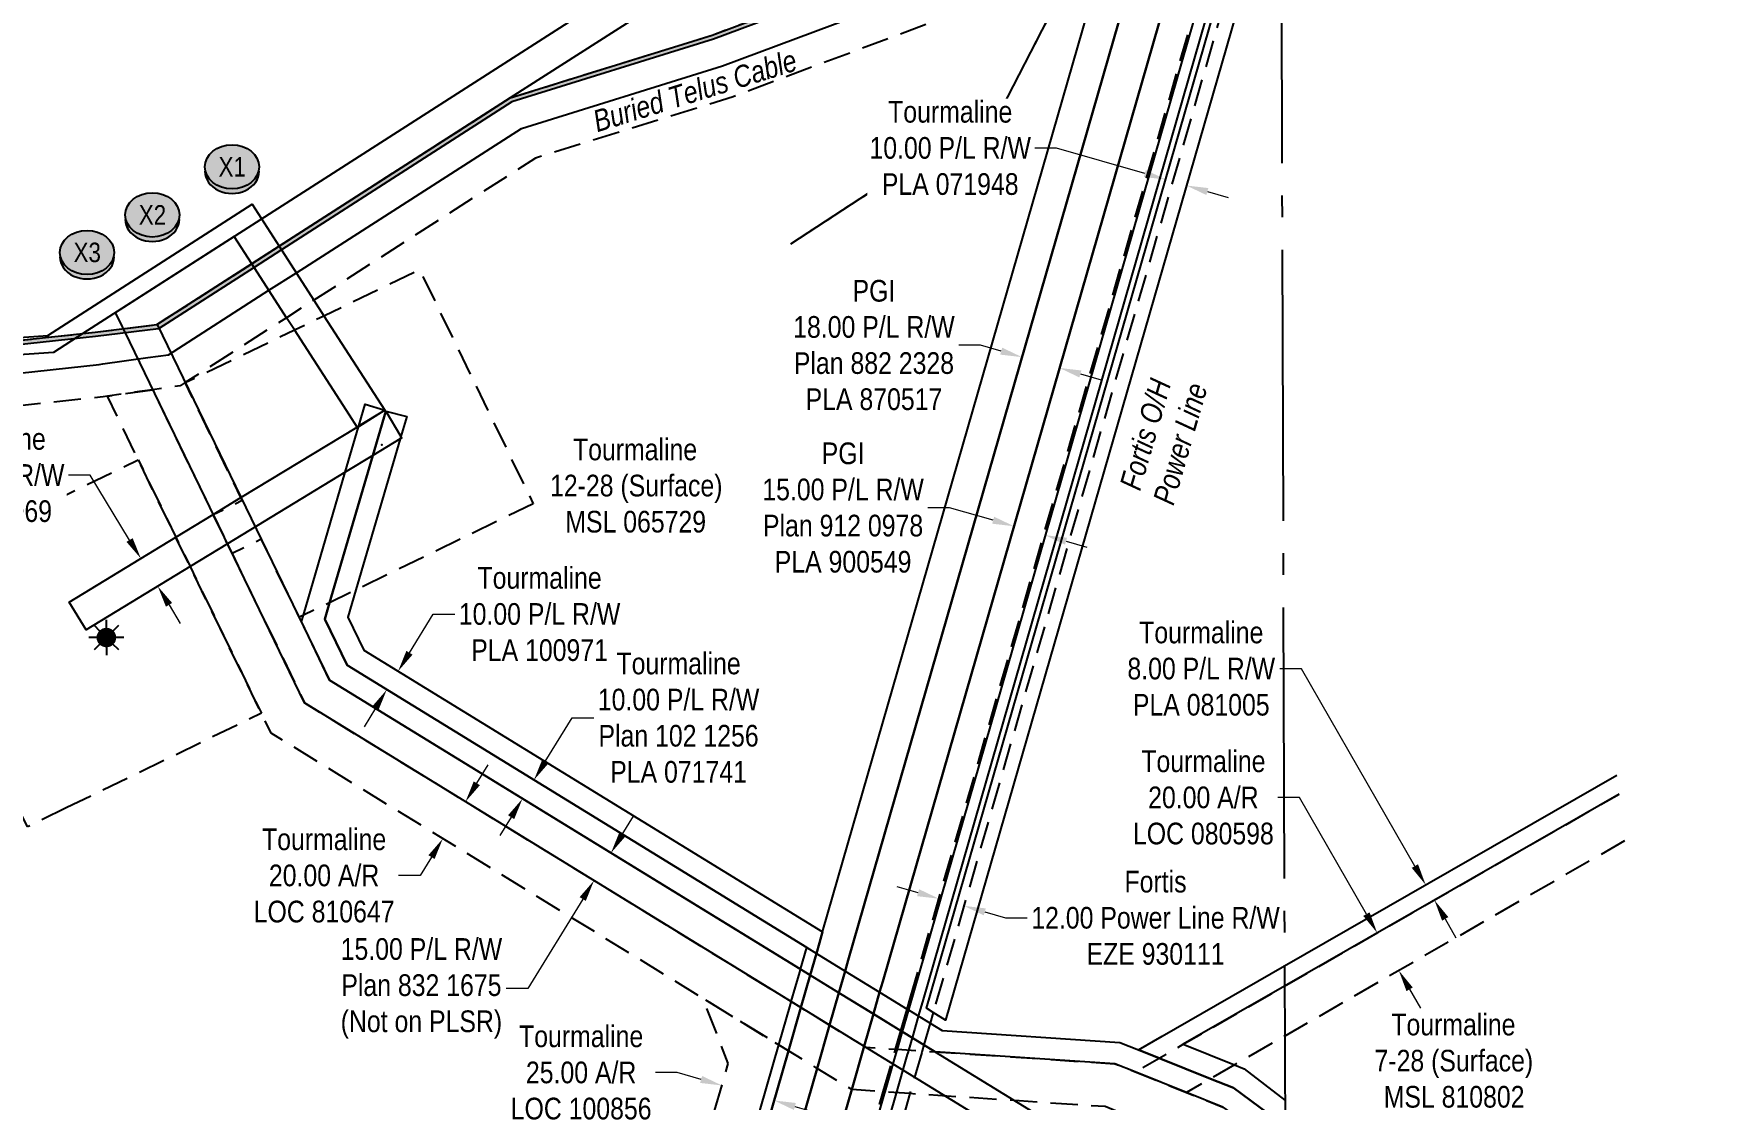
# Model space of a CAD drawing. Extents: x 511972 to 519868, y 5975265 to 5984215.
# Drawn here: x 514937 to 515708, y 5978706 to 5979198 of the extents above; entities that cross this region are included whole.
import ezdxf
from ezdxf.enums import TextEntityAlignment as Align

# ---------------------------------------------------------------- set-up
doc = ezdxf.new("R2010")
doc.units = 0
doc.header["$LTSCALE"] = 5
doc.header["$PDSIZE"] = 0.5
for name, pattern in [('foc-ACCESSROAD', [3.75, 2.5, -1.25]), ('foc-FLOWLINE', [3.75, 2.5, -1.25]), ('foc-QUARTERLINE', [33, 25, -3, 2, -3]), ('foc-WHEELTRACKS', [2, 0.4, -1.6])]:
    doc.linetypes.add(name, pattern=pattern)
doc.layers.get('Defpoints').update_dxf_attribs({"color": 9})
for name, color, linetype in [('AS-POWER', 104, 'foc-POWER'), ('AS-POWER-T', 104, 'Continuous'), ('AS-TELEPHONE-T', 224, 'Continuous'), ('AS-TELUS', 224, 'foc-TEL'), ('F-AR', 190, 'foc-ACCESSROAD'), ('F-EZE', 190, 'foc-FLOWLINE'), ('F-RW', 190, 'Continuous'), ('F-WS', 190, 'foc-ACCESSROAD'), ('F-WS-S', 8, 'Continuous'), ('L-QSEC', 8, 'foc-QUARTERLINE'), ('oil_and_gas_wells_pt', 7, 'Continuous'), ('P-CROSSINGS', 250, 'Continuous'), ('P-TEMP-H', 41, 'Continuous'), ('P-TEMP_WORKSPACE', 46, 'Continuous'), ('T-WATER-P3', 160, 'foc-WHEELTRACKS')]:
    doc.layers.add(name, color=color, linetype=linetype)
for name, color, linetype, lineweight in [('F-AR-T', 190, 'Continuous', 9), ('F-EZE-T', 190, 'Continuous', 9), ('F-RW-T', 190, 'Continuous', 9), ('F-WS-T', 190, 'Continuous', 9)]:
    doc.layers.add(name, color=color, linetype=linetype, lineweight=lineweight)
doc.styles.add('80CG', font='ARIALN.TTF', dxfattribs={"height": 10})
doc.styles.add('80L', font='ARIALN.TTF', dxfattribs={"height": 10})
doc.styles.add('Crossing', font='ARIALN.TTF', dxfattribs={"height": 10})
doc.styles.add('foc-LtypeFont', font='ARIALN.TTF', dxfattribs={"height": 7.35})
doc.linetypes.add('foc-POWER', pattern='A,6,-1,["P",foc-LtypeFont,S=0.2,R=0,X=-0.625,Y=-0.75],-1.24,4', length=12.24)
doc.linetypes.add('foc-TEL', pattern='A,2,-1,["T",foc-LtypeFont,S=0.2,R=0,X=-0.425,Y=-0.75],-1.24,8', length=12.24)
doc.linetypes.add('foc-TOPO-flowdirection-NOLINE', pattern='A,0,[">",foc-LtypeFont,S=0.3,R=0,X=0,Y=-0.945],-20,[">",foc-LtypeFont,S=0.3,R=0,X=0,Y=-0.945],0', length=20)
doc.dimstyles.new('Compass 5 000', dxfattribs={"dimscale": 5, "dimtxt": 9, "dimasz": 2, "dimexe": 0.2, "dimexo": 0.0625, "dimgap": 0.5, "dimtad": 0, "dimtih": 1, "dimtoh": 1, "dimzin": 0, "dimdsep": 46, "dimtxsty": '80CG', "dimcen": 0.1, "dimse1": 1, "dimse2": 1, "dimclrd": 256, "dimclrt": 256, "dimaunit": 1, "dimadec": 4, "dimazin": 0, "dimtfac": 0.06, "dimtofl": 0, "dimtmove": 0, "dimatfit": 1, "dimfxl": 0.2, "dimtolj": 1, "dimtzin": 0, "dimlwd": -1, "dimarcsym": 0})

# ---------------------------------------------------------------- blocks, each defined once
blk = doc.blocks.new('*D534')
at = {"layer": 'Defpoints', "color": 0, "transparency": 16777216}
for p in [(515342.04, 5978652.29), (515349.44, 5978639.31), (515225.6, 5978585.85)]:
    blk.add_point(p, dxfattribs=at)
at = {"layer": 'F-RW-T', "transparency": 16777216}
for p, q in [((515182.4, 5978661.55), (515172.4, 5978661.55)), ((515220.64, 5978594.54), (515182.4, 5978661.55)), ((515237.95, 5978564.19), (515242.91, 5978555.51))]:
    blk.add_line(p, q, dxfattribs=at)
for points in [[(515222.09, 5978595.36), (515219.19, 5978593.71), (515225.6, 5978585.85)], [(515239.4, 5978565.02), (515236.51, 5978563.37), (515233, 5978572.88)]]:
    blk.add_solid(points, dxfattribs=at)
at = {"layer": 'F-RW-T', "transparency": 16777216, "insert": (515133.32, 5978661.55), "char_height": 10, "attachment_point": 5, "style": '80CG'}
blk.add_mtext('\\A1;Tourmaline\\P15.00 P/L R/W\\PPlan 832 2968\\PPLA 830502', dxfattribs=at)
blk = doc.blocks.new('*D535')
at = {"layer": 'Defpoints', "color": 0, "transparency": 16777216}
for p in [(515411.18, 5978995.33), (515422.71, 5978992.01), (515366.19, 5978795.83)]:
    blk.add_point(p, dxfattribs=at)
at = {"layer": 'F-EZE-T', "transparency": 16777216}
for p, q in [((515345.04, 5978801.92), (515335.43, 5978804.69)), ((515375.8, 5978793.06), (515385.41, 5978790.29)), ((515385.41, 5978790.29), (515395.41, 5978790.29))]:
    blk.add_line(p, q, dxfattribs=at)
for points in [[(515345.51, 5978803.52), (515344.58, 5978800.32), (515354.65, 5978799.15)], [(515376.26, 5978794.66), (515375.33, 5978791.46), (515366.19, 5978795.83)]]:
    blk.add_solid(points, dxfattribs=at)
at = {"layer": 'F-EZE-T', "transparency": 16777216, "insert": (515454.55, 5978790.29), "char_height": 10, "attachment_point": 5, "style": '80CG'}
blk.add_mtext('\\A1;Fortis\\P12.00 Power Line R/W^JEZE 930111', dxfattribs=at)
blk = doc.blocks.new('*D537')
at = {"layer": 'Defpoints', "color": 0, "transparency": 16777216}
for p in [(515569.73, 5978790.78), (515556.81, 5978783.36), (515579.69, 5978773.44)]:
    blk.add_point(p, dxfattribs=at)
at = {"layer": 'F-AR-T', "transparency": 16777216}
for p, q in [((515520.94, 5978845.82), (515510.94, 5978845.82)), ((515551.83, 5978792.03), (515520.94, 5978845.82)), ((515571.75, 5978757.35), (515576.73, 5978748.68))]:
    blk.add_line(p, q, dxfattribs=at)
for points in [[(515553.28, 5978792.86), (515550.38, 5978791.2), (515556.81, 5978783.36)], [(515573.2, 5978758.18), (515570.31, 5978756.52), (515566.77, 5978766.02)]]:
    blk.add_solid(points, dxfattribs=at)
at = {"layer": 'F-AR-T', "transparency": 16777216, "insert": (515476.63, 5978845.82), "char_height": 10, "attachment_point": 5, "style": '80CG'}
blk.add_mtext('\\A1;Tourmaline\\P20.00 A/R^JLOC 080598', dxfattribs=at)
blk = doc.blocks.new('*D538')
at = {"layer": 'Defpoints', "color": 0, "transparency": 16777216}
for p in [(515254.56, 5978713), (515253.34, 5978708.74), (515277.37, 5978701.82)]:
    blk.add_point(p, dxfattribs=at)
at = {"layer": 'F-AR-T', "transparency": 16777216}
for p, q in [((515233.92, 5978718.94), (515223.92, 5978718.94)), ((515244.95, 5978715.77), (515233.92, 5978718.94)), ((515288.21, 5978703.31), (515297.82, 5978700.54))]:
    blk.add_line(p, q, dxfattribs=at)
for points in [[(515245.41, 5978717.37), (515244.49, 5978714.16), (515254.56, 5978713)], [(515288.67, 5978704.91), (515287.74, 5978701.7), (515278.6, 5978706.07)]]:
    blk.add_solid(points, dxfattribs=at)
at = {"layer": 'F-AR-T', "transparency": 16777216, "insert": (515189.62, 5978718.94), "char_height": 10, "attachment_point": 5, "style": '80CG'}
blk.add_mtext('\\A1;Tourmaline\\P25.00 A/R\\PLOC 100856', dxfattribs=at)
blk = doc.blocks.new('*D540')
at = {"layer": 'Defpoints', "color": 0, "transparency": 16777216}
for p in [(515135.4, 5978844.39), (515124.97, 5978827.39), (515125.84, 5978826.86)]:
    blk.add_point(p, dxfattribs=at)
at = {"layer": 'F-AR-T', "transparency": 16777216}
for p, q in [((515141.5, 5978852.38), (515146.73, 5978860.9)), ((515120.6, 5978818.34), (515115.37, 5978809.82)), ((515115.37, 5978809.82), (515105.37, 5978809.82))]:
    blk.add_line(p, q, dxfattribs=at)
for points in [[(515140.08, 5978853.25), (515142.92, 5978851.51), (515136.27, 5978843.85)], [(515119.18, 5978819.21), (515122.02, 5978817.47), (515125.84, 5978826.86)]]:
    blk.add_solid(points, dxfattribs=at)
at = {"layer": 'F-AR-T', "transparency": 16777216, "insert": (515071.07, 5978809.82), "char_height": 10, "attachment_point": 5, "style": '80CG'}
blk.add_mtext('\\A1;Tourmaline\\P20.00 A/R\\PLOC 810647', dxfattribs=at)
blk = doc.blocks.new('*D541')
at = {"layer": 'Defpoints', "color": 0, "transparency": 16777216}
for p in [(515167.84, 5978853.87), (515178.62, 5978847.26), (515173.34, 5978838.66)]:
    blk.add_point(p, dxfattribs=at)
at = {"layer": 'F-RW-T', "transparency": 16777216}
for p, q in [((515173.07, 5978862.4), (515185.47, 5978882.59)), ((515185.47, 5978882.59), (515195.47, 5978882.59)), ((515157.33, 5978836.75), (515152.1, 5978828.23))]:
    blk.add_line(p, q, dxfattribs=at)
for points in [[(515171.65, 5978863.27), (515174.49, 5978861.52), (515167.84, 5978853.87)], [(515155.91, 5978837.62), (515158.75, 5978835.88), (515162.56, 5978845.27)]]:
    blk.add_solid(points, dxfattribs=at)
at = {"layer": 'F-RW-T', "transparency": 16777216, "insert": (515234.56, 5978882.59), "char_height": 10, "attachment_point": 5, "style": '80CG'}
blk.add_mtext('\\A1;Tourmaline\\P10.00 P/L R/W\\PPlan 102 1256\\PPLA 071741', dxfattribs=at)
blk = doc.blocks.new('*D543')
at = {"layer": 'Defpoints', "color": 0, "transparency": 16777216}
for p in [(515459.23, 5979130.9), (515438.06, 5979057.55), (515447.67, 5979054.78)]:
    blk.add_point(p, dxfattribs=at)
at = {"layer": 'F-RW-T', "transparency": 16777216}
for p, q in [((515408.93, 5979145.42), (515398.93, 5979145.42)), ((515449.62, 5979133.68), (515408.93, 5979145.42)), ((515478.45, 5979125.36), (515488.06, 5979122.58))]:
    blk.add_line(p, q, dxfattribs=at)
for points in [[(515450.09, 5979135.28), (515449.16, 5979132.07), (515459.23, 5979130.9)], [(515478.91, 5979126.96), (515477.99, 5979123.75), (515468.84, 5979128.13)]]:
    blk.add_solid(points, dxfattribs=at)
at = {"layer": 'F-RW-T', "transparency": 16777216, "insert": (515359.85, 5979145.42), "char_height": 10, "attachment_point": 5, "style": '80CG', "bg_fill": 3, "box_fill_scale": 1.1, "bg_fill_color": 256, "bg_fill_true_color": 13158600, "bg_fill_transparency": 0}
blk.add_mtext('\\A1;Tourmaline\\P10.00 P/L R/W\\PPLA 071948', dxfattribs=at)
blk = doc.blocks.new('*D544')
at = {"layer": 'Defpoints', "color": 0, "transparency": 16777216}
for p in [(515591.69, 5978812.72), (515579.16, 5978805.53), (515595.72, 5978805.71)]:
    blk.add_point(p, dxfattribs=at)
at = {"layer": 'F-RW-T', "transparency": 16777216}
for p, q in [((515521.94, 5978905.23), (515511.94, 5978905.23)), ((515574.18, 5978814.2), (515521.94, 5978905.23)), ((515588.16, 5978789.84), (515593.14, 5978781.17))]:
    blk.add_line(p, q, dxfattribs=at)
for points in [[(515575.63, 5978815.03), (515572.74, 5978813.37), (515579.16, 5978805.53)], [(515589.61, 5978790.67), (515586.72, 5978789.01), (515583.18, 5978798.52)]]:
    blk.add_solid(points, dxfattribs=at)
at = {"layer": 'F-RW-T', "transparency": 16777216, "insert": (515475.65, 5978905.23), "char_height": 10, "attachment_point": 5, "style": '80CG'}
blk.add_mtext('\\A1;Tourmaline\\P8.00 P/L R/W^JPLA 081005', dxfattribs=at)
blk = doc.blocks.new('*D545')
at = {"layer": 'Defpoints', "color": 0, "transparency": 16777216}
for p in [(514984.17, 5978954.62), (514986.55, 5978956.07), (514991.97, 5978941.81)]:
    blk.add_point(p, dxfattribs=at)
at = {"layer": 'F-RW-T', "transparency": 16777216}
for p, q in [((514963.13, 5978994.53), (514953.13, 5978994.53)), ((514981.35, 5978964.61), (514963.13, 5978994.53)), ((514999.55, 5978934.71), (515004.75, 5978926.17))]:
    blk.add_line(p, q, dxfattribs=at)
for points in [[(514982.77, 5978965.47), (514979.92, 5978963.74), (514986.55, 5978956.07)], [(515000.97, 5978935.58), (514998.12, 5978933.85), (514994.35, 5978943.25)]]:
    blk.add_solid(points, dxfattribs=at)
at = {"layer": 'F-RW-T', "transparency": 16777216, "insert": (514914.04, 5978994.53), "char_height": 10, "attachment_point": 5, "style": '80CG', "bg_fill": 3, "box_fill_scale": 1.1, "bg_fill_color": 256, "bg_fill_true_color": 13158600, "bg_fill_transparency": 0}
blk.add_mtext('\\A1;Tourmaline\\P15.00 P/L R/W\\PPLA 100969', dxfattribs=at)
blk = doc.blocks.new('*D546')
at = {"layer": 'Defpoints', "color": 0, "transparency": 16777216}
for p in [(515105.19, 5978904.07), (515138.6, 5978883.56), (515133.37, 5978875.04)]:
    blk.add_point(p, dxfattribs=at)
at = {"layer": 'F-RW-T', "transparency": 16777216}
for p, q in [((515110.43, 5978912.59), (515121.37, 5978930.42)), ((515121.37, 5978930.42), (515131.37, 5978930.42)), ((515094.73, 5978887.02), (515089.5, 5978878.5))]:
    blk.add_line(p, q, dxfattribs=at)
for points in [[(515109.01, 5978913.47), (515111.85, 5978911.72), (515105.19, 5978904.07)], [(515093.31, 5978887.9), (515096.15, 5978886.15), (515099.96, 5978895.55)]]:
    blk.add_solid(points, dxfattribs=at)
at = {"layer": 'F-RW-T', "transparency": 16777216, "insert": (515170.45, 5978930.42), "char_height": 10, "attachment_point": 5, "style": '80CG'}
blk.add_mtext('\\A1;Tourmaline\\P10.00 P/L R/W^JPLA 100971', dxfattribs=at)
blk = doc.blocks.new('*D547')
at = {"layer": 'Defpoints', "color": 0, "transparency": 16777216}
for p in [(515393.85, 5979051.94), (515392.99, 5979048.96), (515411.13, 5979046.96)]:
    blk.add_point(p, dxfattribs=at)
at = {"layer": 'F-RW-T', "transparency": 16777216}
for p, q in [((515373.77, 5979054.5), (515363.77, 5979054.5)), ((515383.38, 5979051.73), (515373.77, 5979054.5)), ((515419.88, 5979041.21), (515429.49, 5979038.44))]:
    blk.add_line(p, q, dxfattribs=at)
for points in [[(515383.84, 5979053.33), (515382.92, 5979050.13), (515392.99, 5979048.96)], [(515420.35, 5979042.81), (515419.42, 5979039.61), (515410.28, 5979043.98)]]:
    blk.add_solid(points, dxfattribs=at)
at = {"layer": 'F-RW-T', "transparency": 16777216, "insert": (515324.68, 5979054.5), "char_height": 10, "attachment_point": 5, "style": '80CG'}
blk.add_mtext('\\A1;PGI\\P18.00 P/L R/W^JPlan 882 2328\\PPLA 870517', dxfattribs=at)
blk = doc.blocks.new('*D548')
at = {"layer": 'Defpoints', "color": 0, "transparency": 16777216}
for p in [(515389.27, 5978970.97), (515383.38, 5978950.52), (515397.79, 5978946.37)]:
    blk.add_point(p, dxfattribs=at)
at = {"layer": 'F-RW-T', "transparency": 16777216}
for p, q in [((515359.52, 5978979.53), (515349.52, 5978979.53)), ((515379.66, 5978973.74), (515359.52, 5978979.53)), ((515413.28, 5978964.05), (515422.89, 5978961.29))]:
    blk.add_line(p, q, dxfattribs=at)
for points in [[(515380.12, 5978975.34), (515379.2, 5978972.13), (515389.27, 5978970.97)], [(515413.74, 5978965.66), (515412.82, 5978962.45), (515403.67, 5978966.82)]]:
    blk.add_solid(points, dxfattribs=at)
at = {"layer": 'F-RW-T', "transparency": 16777216, "insert": (515310.44, 5978979.53), "char_height": 10, "attachment_point": 5, "style": '80CG'}
blk.add_mtext('\\A1;PGI\\P15.00 P/L R/W\\PPlan 912 0978\\PPLA 900549', dxfattribs=at)
blk = doc.blocks.new('*D566')
at = {"layer": 'Defpoints', "color": 0, "transparency": 16777216}
for p in [(515192.6, 5978826.82), (515184.81, 5978814.13), (515195.57, 5978807.52)]:
    blk.add_point(p, dxfattribs=at)
at = {"layer": 'F-RW-T', "transparency": 16777216}
for p, q in [((515208.6, 5978828.73), (515213.83, 5978837.25)), ((515190.34, 5978799), (515165.03, 5978757.77)), ((515165.03, 5978757.77), (515155.03, 5978757.77))]:
    blk.add_line(p, q, dxfattribs=at)
for points in [[(515207.18, 5978829.6), (515210.02, 5978827.86), (515203.36, 5978820.21)], [(515188.92, 5978799.87), (515191.76, 5978798.13), (515195.57, 5978807.52)]]:
    blk.add_solid(points, dxfattribs=at)
at = {"layer": 'F-RW-T', "transparency": 16777216, "insert": (515115.95, 5978757.77), "char_height": 10, "attachment_point": 5, "style": '80CG'}
blk.add_mtext('\\A1;15.00 P/L R/W^JPlan 832 1675\\P(Not on PLSR)', dxfattribs=at)
blk = doc.blocks.new('GAS')
h = blk.add_hatch(color=255)
h.dxf.hatch_style = 1
edge = h.paths.add_edge_path()
edge.add_arc((0, 0), 0.9, 0, 360)
for p, q in [((0, 0.81), (0, 1.62)), ((-0.81, 0), (-1.62, 0)), ((-0.57, 0.57), (-1.14, 1.14)), ((0.57, 0.57), (1.14, 1.14)), ((1.62, 0), (0.81, 0)), ((-0.57, -0.57), (-1.14, -1.14)), ((0, -0.81), (0, -1.62)), ((1.14, -1.14), (0.57, -0.57))]:
    blk.add_line(p, q)
blk.add_circle((0, 0), 0.8)
blk = doc.blocks.new('xing2')
h = blk.add_hatch(color=50)
h.dxf.hatch_style = 1
edge = h.paths.add_edge_path()
edge.add_ellipse((0, 0), major_axis=(-12.5, 0), ratio=0.816297, start_angle=0, end_angle=360)
h = blk.add_hatch(color=250)
h.dxf.hatch_style = 1
edge = h.paths.add_edge_path()
edge.add_ellipse((0, -2.05), major_axis=(-12.5, 0), ratio=0.816297, start_angle=0, end_angle=180)
edge.add_line((12.5, -2.05), (12.5, 0))
edge.add_ellipse((0, 0), major_axis=(-12.5, 0), ratio=0.816297, start_angle=0, end_angle=180, ccw=False)
edge.add_line((-12.5, 0), (-12.5, -2.05))
at = {"color": 250}
blk.add_ellipse((0, 0), major_axis=(-12.5, 0), ratio=0.816297, dxfattribs=at)
blk.add_ellipse((0, -2.05), major_axis=(-12.5, 0), ratio=0.816297, start_param=0, end_param=3.141593, dxfattribs=at)
at = {"color": 250, "style": 'Crossing'}
blk.add_attdef('CROSSING', text='', height=9, dxfattribs=at).set_placement((0.09, 0.02), align=Align.MIDDLE_CENTER)
at = {"color": 250, "style": 'Crossing', "flags": 1}
for tag, p in [('OWNER', (0.09, -12.49)), ('DESCRIPTION', (0.09, -25.77)), ('LOCATION', (0.09, -39.3)), ('DWG_REF', (0.09, -52.84))]:
    blk.add_attdef(tag, text='', height=9, dxfattribs=at).set_placement(p, align=Align.MIDDLE_CENTER)

msp = doc.modelspace()

# ---------------------------------------------------------------- hatches: boundary and pattern name
at = {"layer": 'P-TEMP-H'}
h = msp.add_hatch(color=256, dxfattribs=at)
h.dxf.hatch_style = 1
h.paths.add_polyline_path([(519039.308, 5977246.817), (519040.503, 5977225.676), (519031.892, 5977162.661), (519002.81, 5977129.239), (518950.888, 5977082.045), (518836.345, 5977007.945), (518819.786, 5976988.947), (518773.087, 5976837.636), (518757.58, 5976787.392), (518671.11, 5976716.603), (518506.374, 5976679.903), (518348.182, 5976683.041), (518348.329, 5976699.954), (518328.117, 5976700.13), (518053.69, 5976641.825), (517980.701, 5976647.168), (517950.352, 5976649.389), (517894.984, 5976663.858), (517808.012, 5976687.313), (517576.881, 5976649.573), (517494.586, 5976644.063), (517269.826, 5976708.729), (517147.071, 5976725.819), (517036.557, 5976741.205), (517009.529, 5976723.72), (516851.159, 5976621.27), (516635.748, 5976477.054), (516416.666, 5976336.586), (516357.029, 5976295.087), (516293.178, 5976249.926), (516274.41, 5976236.637), (516261.979, 5976227.831), (516212.042, 5976192.463), (516179.15, 5976170.131), (516068.309, 5976099.27), (516037.555, 5976082.329), (516032.965, 5976079.8), (516020.417, 5976076.767), (516014.176, 5976075.259), (516001.002, 5976073.681), (515996.826, 5976073.18), (515984.243, 5976071.673), (515977.306, 5976070.841), (515983.999, 5976082.848), (516003.78, 5976118.328), (516012.294, 5976133.6), (516014.17, 5976136.965), (516014.288, 5976142.298), (516014.811, 5976165.881), (516014.929, 5976171.212), (516015.422, 5976193.43), (516018.46, 5976330.423), (516003.542, 5976357.447), (516000.398, 5976363.142), (515980.464, 5976399.25), (515907.384, 5976474.367), (515893.553, 5976488.584), (515867.461, 5976515.404), (515707.572, 5976642.581), (515683.951, 5976690.882), (515681.53, 5976804.666), (515698.302, 5976876.217), (515703.917, 5976996.54), (515704.194, 5977002.468), (515704.719, 5977013.715), (515703.854, 5977014.886), (515682.989, 5977043.142), (515518.306, 5977134.111), (515415.974, 5977190.636), (515385.148, 5977207.664), (515327.158, 5977239.698), (515251.89, 5977266.369), (515233.034, 5977273.05), (515022.513, 5977347.656), (514959.417, 5977374.749), (514950.203, 5977378.58), (514857.871, 5977416.89), (514848.648, 5977420.73), (514842.487, 5977423.286), (514839.106, 5977424.69), (514833.562, 5977426.992), (514724.088, 5977472.513), (514717.579, 5977475.219), (514693.85, 5977485.732), (514378.419, 5977625.475), (514363.494, 5977632.089), (514348.57, 5977638.701), (514338.618, 5977643.111), (514326.662, 5977648.408), (514314.194, 5977653.933), (514202.077, 5977745.634), (514185.874, 5977782.259), (514185.058, 5977795.031), (514183.132, 5977825.181), (514156.798, 5978237.545), (514159.122, 5978252.233), (514164.601, 5978266.056), (514172.973, 5978278.343), (514305.736, 5978402.563), (514333.165, 5978441.871), (514351.823, 5978486.02), (514377.442, 5978618.905), (514381.015, 5978621.773), (514594.441, 5978793.597), (514576.66, 5978815.369), (514690.54, 5978907.014), (514720.627, 5978931.227), (514840.617, 5979027.789), (514872.005, 5979042.436), (514872.729, 5979042.773), (514881.124, 5979046.69), (514921.096, 5979055.704), (514959.761, 5979059.853), (514965.434, 5979060.462), (514993.972, 5979063.999), (515037.687, 5979092.063), (515050.295, 5979100.157), (515156.829, 5979168.553), (515249.98, 5979197.491), (515349.347, 5979234.716), (515382.644, 5979257.638), (515406.465, 5979281.211), (515423.176, 5979312.517), (515451.48, 5979414.512), (515453.06, 5979428.271), (515469.158, 5979568.549), (515511.174, 5979653.638), (515545.903, 5979723.97), (515688.11, 5979934.252), (515688.111, 5979934.253), (515689.766, 5979933.134), (515689.765, 5979933.132), (515547.635, 5979722.963), (515512.966, 5979652.753), (515471.104, 5979567.976), (515455.046, 5979428.043), (515453.448, 5979414.128), (515425.043, 5979311.771), (515408.086, 5979280.003), (515383.924, 5979256.092), (515350.278, 5979232.931), (515250.628, 5979195.599), (515157.68, 5979166.724), (515051.375, 5979098.475), (515038.767, 5979090.381), (514994.669, 5979062.071), (514965.664, 5979058.476), (514959.975, 5979057.865), (514921.424, 5979053.729), (514881.774, 5979044.787), (514873.574, 5979040.962), (514872.851, 5979040.624), (514841.682, 5979026.08), (514721.88, 5978929.67), (514691.793, 5978905.457), (514579.482, 5978815.074), (514597.262, 5978793.302), (514382.267, 5978620.215), (514379.266, 5978617.806), (514353.746, 5978485.436), (514334.924, 5978440.899), (514307.255, 5978401.247), (514174.5, 5978277.035), (514166.378, 5978265.113), (514161.061, 5978251.702), (514158.807, 5978237.451), (514185.127, 5977825.309), (514187.053, 5977795.158), (514187.846, 5977782.742), (514203.712, 5977746.879), (514315.25, 5977655.651), (514327.472, 5977650.235), (514339.428, 5977644.938), (514349.379, 5977640.528), (514364.304, 5977633.916), (514379.229, 5977627.303), (514694.659, 5977487.56), (514718.367, 5977477.056), (514724.855, 5977474.359), (514834.329, 5977428.838), (514839.873, 5977426.536), (514843.253, 5977425.132), (514849.415, 5977422.576), (514858.638, 5977418.736), (514950.97, 5977380.426), (514960.195, 5977376.59), (515023.242, 5977349.519), (515233.702, 5977274.934), (515252.557, 5977268.253), (515327.981, 5977241.527), (515386.115, 5977209.413), (515416.94, 5977192.386), (515519.273, 5977135.86), (515684.338, 5977044.681), (515705.461, 5977016.074), (515706.748, 5977014.331), (515706.19, 5977002.375), (515705.914, 5976996.447), (515700.29, 5976875.94), (515683.533, 5976804.456), (515685.94, 5976691.364), (515709.17, 5976643.864), (515868.805, 5976516.889), (515894.986, 5976489.978), (515908.817, 5976475.761), (515982.084, 5976400.452), (516002.148, 5976364.108), (516005.292, 5976358.413), (516020.471, 5976330.918), (516017.42, 5976193.386), (516016.928, 5976171.167), (516016.81, 5976165.836), (516016.287, 5976142.254), (516016.157, 5976136.425), (516014.04, 5976132.627), (516005.526, 5976117.355), (515985.745, 5976081.874), (515980.961, 5976073.292), (515984.005, 5976073.657), (515996.588, 5976075.165), (516000.764, 5976075.665), (516013.822, 5976077.23), (516019.947, 5976078.71), (516032.235, 5976081.68), (516036.591, 5976084.079), (516067.287, 5976100.989), (516178.05, 5976171.8), (516210.903, 5976194.106), (516260.824, 5976229.462), (516273.255, 5976238.268), (516292.024, 5976251.558), (516355.881, 5976296.724), (516415.555, 5976338.249), (516634.653, 5976478.726), (516850.06, 5976622.94), (517008.443, 5976725.398), (517036.096, 5976743.287), (517147.346, 5976727.798), (517270.242, 5976710.689), (517494.802, 5976646.081), (517576.653, 5976651.561), (517808.116, 5976689.355), (517895.497, 5976665.79), (517950.681, 5976651.369), (517980.847, 5976649.161), (518053.553, 5976643.84), (518327.916, 5976702.13), (518350.345, 5976701.935), (518350.198, 5976685), (518506.174, 5976681.906), (518670.212, 5976718.451), (518755.848, 5976788.557), (518771.177, 5976838.225), (518818.001, 5976989.941), (518835.023, 5977009.471), (518949.665, 5977083.634), (519001.379, 5977130.639), (519029.992, 5977163.523), (519038.496, 5977225.756), (519037.331, 5977246.384)])

# ---------------------------------------------------------------- linework, layer by layer
at = {"layer": 'AS-POWER', "flags": 128}
msp.add_lwpolyline([(515261.182, 5978453.066), (515306.352, 5978609.847), (515309.812, 5978621.859), (515312.297, 5978630.48), (515334.739, 5978708.374), (515340.183, 5978727.267), (515340.408, 5978728.052), (515342.862, 5978736.565), (515345.736, 5978746.539), (515347.171, 5978751.521), (515517.926, 5979344.183), (515541.754, 5979426.908), (515607.274, 5979654.311), (515611.424, 5979668.716), (515622.486, 5979707.11), (515599.195, 5979706.361), (515580.3, 5979705.753), (515575.686, 5979705.604), (515575.634, 5979707.238), (515928.935, 5980230.768), (515998.835, 5980334.344)], dxfattribs=at)
at = {"layer": 'AS-TELUS'}
msp.add_lwpolyline([(514923.564, 5979040.875), (514967.288, 5979045.564), (514969.008, 5979045.808), (514989.815, 5979048.754), (514999.318, 5979050.1), (515045.643, 5979079.795), (515058.259, 5979087.883), (515162.17, 5979154.496), (515254.844, 5979183.285), (515356.33, 5979221.305), (515392.26, 5979246.035), (515418.636, 5979272.136), (515434.825, 5979302.464), (515466.256, 5979411.558), (515468.383, 5979430.089), (515483.778, 5979564.242), (515497.948, 5979592.939), (515556.282, 5979711.076), (515558.914, 5979716.406), (515579.012, 5979746.123), (515914.693, 5980242.531), (515976.725, 5980334.267)], dxfattribs=at)
at = {"layer": 'F-AR', "flags": 128}
for points in [[(515774.153, 5975288.366), (515856.417, 5975388.594), (515962.566, 5975517.938), (515936.163, 5975689.98), (515933.89, 5975704.799), (515931.853, 5975718.07), (515928.242, 5975741.603), (515914.375, 5975831.972), (515913.449, 5975838.004), (515900.718, 5975920.968), (515915.657, 5976017.779), (515986.323, 5976144.534), (515987.403, 5976193.275), (515990.292, 5976323.496), (515957.763, 5976382.419), (515883.163, 5976459.097), (515878.792, 5976463.59), (515848.629, 5976494.595), (515685.189, 5976624.596), (515656.081, 5976684.118), (515653.452, 5976807.61), (515670.443, 5976880.098), (515675.869, 5976996.339), (515676.277, 5977005.082), (515664.092, 5977021.584), (515621.957, 5977044.858), (515519.383, 5977101.519), (515353.343, 5977193.235), (515315.631, 5977214.067), (515195.672, 5977256.575), (515012.433, 5977321.514), (514948.523, 5977348.945), (514837.903, 5977394.866), (514831.64, 5977397.469), (514820.55, 5977402.08), (514814.725, 5977404.47), (514724.95, 5977441.824), (514720.573, 5977443.643), (514706.498, 5977449.495), (514701.802, 5977451.575), (514694.755, 5977454.698), (514355.249, 5977605.108), (514340.325, 5977611.72), (514325.4, 5977618.334), (514320.716, 5977620.409), (514315.45, 5977622.742), (514308.77, 5977625.702), (514299.39, 5977629.858), (514179.17, 5977728.188), (514158.241, 5977775.492), (514156.991, 5977795.05), (514155.066, 5977825.201), (514151.474, 5977881.446), (514128.65, 5978238.856), (514131.942, 5978259.671), (514139.707, 5978279.262), (514151.573, 5978296.676), (514284.452, 5978421.004), (514308.512, 5978455.484), (514324.878, 5978494.212), (514328.5, 5978513.004), (514349.149, 5978620.096), (514351.928, 5978634.518), (514358.324, 5978639.665), (514383.802, 5978660.166), (514405.348, 5978677.504), (514690.54, 5978907.014), (514720.627, 5978931.227), (514840.617, 5979027.789), (514872.005, 5979042.436), (514872.729, 5979042.773), (514881.124, 5979046.69), (514921.096, 5979055.704), (514959.761, 5979059.853), (514965.434, 5979060.462), (514993.972, 5979063.999), (515037.687, 5979092.063), (515050.295, 5979100.157), (515156.829, 5979168.553), (515249.98, 5979197.491), (515349.347, 5979234.716), (515382.644, 5979257.638), (515406.465, 5979281.211), (515423.176, 5979312.517), (515451.48, 5979414.512), (515453.06, 5979428.271), (515469.158, 5979568.549), (515511.174, 5979653.638), (515545.903, 5979723.97), (515688.11, 5979934.252), (515886.731, 5980227.99), (515890.801, 5980234.006), (515897.396, 5980243.766), (515958.555, 5980334.203)], [(515994.865, 5980334.331), (515927.111, 5980234.134), (515591.43, 5979737.725), (515571.904, 5979708.853), (515569.724, 5979704.439), (515511.39, 5979586.302), (515498.374, 5979559.943), (515483.276, 5979428.38), (515481.007, 5979408.608), (515448.794, 5979296.797), (515430.792, 5979263.075), (515401.857, 5979234.442), (515363.313, 5979207.912), (515259.701, 5979169.096), (515168.554, 5979140.781), (515066.35, 5979075.262), (515053.733, 5979067.175), (515006.988, 5979037.21), (515004.656, 5979035.715), (514991.917, 5979033.911), (514971.11, 5979030.965), (514969.138, 5979030.686), (514926.021, 5979026.062), (514890.55, 5979018.062), (514856.504, 5979002.008), (514720.738, 5978892.709), (514690.651, 5978868.487), (514382.267, 5978620.215), (514379.266, 5978617.806), (514353.746, 5978485.436), (514334.924, 5978440.899), (514307.255, 5978401.247), (514174.5, 5978277.035), (514166.378, 5978265.113), (514161.061, 5978251.702), (514158.807, 5978237.451), (514185.127, 5977825.309), (514187.053, 5977795.158), (514187.846, 5977782.742), (514203.712, 5977746.879), (514315.25, 5977655.651), (514327.472, 5977650.235), (514339.428, 5977644.938), (514349.379, 5977640.528), (514364.304, 5977633.916), (514379.229, 5977627.303), (514694.659, 5977487.56), (514718.367, 5977477.056), (514724.855, 5977474.359), (514834.329, 5977428.838), (514839.873, 5977426.536), (514843.253, 5977425.132), (514849.415, 5977422.576), (514858.638, 5977418.736), (514950.97, 5977380.426), (514960.195, 5977376.59), (515023.242, 5977349.519), (515233.702, 5977274.934), (515252.557, 5977268.253), (515327.981, 5977241.527), (515386.115, 5977209.413), (515416.94, 5977192.386), (515519.273, 5977135.86), (515684.338, 5977044.681), (515705.461, 5977016.074), (515706.748, 5977014.331), (515706.19, 5977002.375), (515705.914, 5976996.447), (515700.29, 5976875.94), (515683.533, 5976804.456), (515685.94, 5976691.364), (515709.17, 5976643.864), (515868.805, 5976516.889), (515894.986, 5976489.978), (515908.817, 5976475.761), (515982.084, 5976400.452), (516002.148, 5976364.108), (516005.292, 5976358.413), (516020.471, 5976330.918), (516017.42, 5976193.386), (516016.928, 5976171.167), (516016.81, 5976165.836), (516016.287, 5976142.254), (516016.157, 5976136.425), (516014.04, 5976132.627), (516005.526, 5976117.355), (515985.745, 5976081.874), (515980.961, 5976073.292), (515968.852, 5976051.572), (515944.491, 5976007.875), (515931.078, 5975920.955), (515939.719, 5975864.642), (515944.426, 5975833.967), (515963.55, 5975709.345), (515965.825, 5975694.518), (515966.166, 5975692.3), (515968.44, 5975677.477), (515993.602, 5975513.525), (515994.257, 5975509.252), (515991.571, 5975505.98), (515991.084, 5975505.386), (515895.354, 5975388.738), (515813.092, 5975288.511)], [(515670.879, 5978825.816), (515514.126, 5978735.783), (515490.948, 5978722.47), (515479.884, 5978716.115), (515468.83, 5978709.767), (515445.167, 5978719.239), (515456.221, 5978725.589), (515467.329, 5978731.969), (515514.052, 5978758.804), (515668.356, 5978847.431)], [(515178.521, 5978449.053), (515210.556, 5978560.247), (515216.501, 5978580.882), (515228.707, 5978623.246), (515257.488, 5978723.153), (515245.887, 5978753.16), (515280.786, 5978731.735), (515285.208, 5978729.021), (515254.76, 5978623.34), (515247.57, 5978598.443), (515241.689, 5978577.975), (515204.915, 5978450.335)]]:
    msp.add_lwpolyline(points, dxfattribs=at)
msp.add_lwpolyline([(515547.009, 5978657.607), (515531.065, 5978644.522), (515514.381, 5978656.7), (515475.832, 5978685.416), (515431.376, 5978703.213), (515341.233, 5978709.218), (515329.65, 5978709.989), (515328.977, 5978710.034), (515314.422, 5978711.086), (515298.465, 5978720.882), (515285.208, 5978729.021), (515280.786, 5978731.735), (515245.887, 5978753.16), (515046.597, 5978875.507), (515042.149, 5978884.668), (515009.284, 5978952.349), (515002.703, 5978965.902), (514985.366, 5979001.605), (514971.11, 5979030.965), (514991.917, 5979033.911), (515019.863, 5978976.358), (515026.448, 5978962.799), (515028.594, 5978958.379), (515062.042, 5978889.5), (515286.532, 5978751.68), (515290.955, 5978748.965), (515304.211, 5978740.829), (515320.118, 5978731.063), (515320.829, 5978730.627), (515334.646, 5978729.71), (515335.319, 5978729.665), (515346.902, 5978728.896), (515352.956, 5978728.494), (515435.791, 5978722.993), (515445.167, 5978719.239), (515468.83, 5978709.767), (515485.663, 5978703.028), (515514.3, 5978681.825), (515541.308, 5978661.828), (515547.009, 5978657.607)], close=True, dxfattribs=at)
at = {"layer": 'F-EZE'}
for points in [[(515254.853, 5978452.759), (515300.59, 5978611.507), (515304.049, 5978623.519), (515306.535, 5978632.141), (515328.977, 5978710.034), (515334.421, 5978728.927), (515334.646, 5978729.71), (515337.1, 5978738.226), (515339.974, 5978748.199), (515341.41, 5978753.181), (515512.164, 5979345.843), (515535.992, 5979428.568), (515601.512, 5979655.972), (515605.662, 5979670.376), (515614.443, 5979700.852), (515599.388, 5979700.368), (515580.493, 5979699.759), (515569.886, 5979699.418), (515569.724, 5979704.439), (515569.579, 5979708.985), (515923.964, 5980234.123), (515991.583, 5980334.319)], [(515512.301, 5979302.961), (515352.024, 5978746.669), (515350.587, 5978741.684), (515347.714, 5978731.712), (515346.902, 5978728.896), (515346.705, 5978728.208), (515341.233, 5978709.218), (515321.477, 5978640.648), (515316.555, 5978623.563), (515315.533, 5978620.014), (515267.522, 5978453.374)]]:
    msp.add_lwpolyline(points, dxfattribs=at)
at = {"layer": 'F-RW', "flags": 128}
for points in [[(515578.96, 5978594.758), (515501.07, 5978619.912), (515062.042, 5978889.5), (514981.418, 5979056.044), (514974.843, 5979069.542), (515227.241, 5979231.494), (515234.11, 5979240.58), (515228.129, 5979245.098), (515344.751, 5979399.39), (515350.737, 5979394.876), (515354.154, 5979399.396), (515437.395, 5979579.405), (515946.624, 5980334.161)], [(515964.752, 5980334.225), (515450.495, 5979572.016), (515367.095, 5979391.653), (515362.707, 5979385.85), (515368.692, 5979381.337), (515252.055, 5979227.026), (515246.074, 5979231.545), (515237.596, 5979220.329), (515156.829, 5979168.553), (514994.073, 5979064.07), (515073.614, 5978899.985), (515507.399, 5978633.622), (515583.569, 5978609.021), (515578.96, 5978594.758)], [(516049.288, 5980334.522), (515981.53, 5980234.325), (515890.937, 5980100.344), (515660.977, 5979760.282), (515644.174, 5979703.814), (515621.718, 5979650.134), (515613.045, 5979652.641), (515602.148, 5979655.788), (515601.512, 5979655.972), (515587.743, 5979659.949), (515570.461, 5979664.941), (515511.792, 5979461.301), (515502.325, 5979428.449), (515312.823, 5978770.719), (515311.391, 5978765.746), (515308.516, 5978755.768), (515304.211, 5978740.829), (515298.465, 5978720.882), (515270.378, 5978623.397), (515266.296, 5978609.234), (515260.351, 5978588.599), (515220.737, 5978451.103)], [(515220.737, 5978451.103), (515260.351, 5978588.599), (515266.296, 5978609.234), (515270.378, 5978623.397), (515298.465, 5978720.882), (515304.211, 5978740.829), (515308.516, 5978755.768), (515311.391, 5978765.746), (515312.823, 5978770.719), (515502.325, 5979428.449), (515511.792, 5979461.301), (515570.461, 5979664.941), (515574.611, 5979679.345), (515580.493, 5979699.759), (515591.43, 5979737.725), (515927.111, 5980234.134), (515994.865, 5980334.331)], [(516016.628, 5980334.407), (515948.875, 5980234.21), (515607.93, 5979730.014), (515602.88, 5979712.489), (515599.388, 5979700.368), (515591.893, 5979674.354), (515587.743, 5979659.949), (515521.059, 5979428.515), (515511.999, 5979397.042), (515328.732, 5978760.959), (515327.298, 5978755.981), (515324.423, 5978746.004), (515320.118, 5978731.063), (515314.422, 5978711.086), (515289.12, 5978623.465), (515288.693, 5978621.984), (515282.748, 5978601.349), (515239.725, 5978452.025)], [(515239.725, 5978452.025), (515282.748, 5978601.349), (515288.693, 5978621.984), (515289.12, 5978623.465), (515314.422, 5978711.086), (515320.118, 5978731.063), (515324.423, 5978746.004), (515327.298, 5978755.981), (515328.732, 5978760.959), (515511.999, 5979397.042), (515521.059, 5979428.515), (515587.743, 5979659.949), (515591.893, 5979674.354), (515599.388, 5979700.368), (515602.88, 5979712.489), (515607.93, 5979730.014), (515948.875, 5980234.21), (516016.628, 5980334.407)], [(516034.768, 5980334.471), (515967.015, 5980234.274), (515644.421, 5979757.212), (515621.68, 5979723.584), (515620.373, 5979719.048), (515606.298, 5979670.193), (515602.148, 5979655.788), (515536.683, 5979428.57), (515512.171, 5979343.485), (515340.557, 5978747.842), (515337.683, 5978737.868), (515335.319, 5978729.665), (515335.095, 5978728.887), (515333.377, 5978722.924), (515329.65, 5978709.989), (515329.417, 5978709.182), (515307.356, 5978632.608), (515304.736, 5978623.521), (515301.412, 5978611.975), (515255.549, 5978452.793)], [(516061.391, 5980334.564), (515993.638, 5980234.368), (515899.22, 5980094.745), (515669.061, 5979754.377), (515652.523, 5979698.798), (515625.867, 5979635.07), (515613.149, 5979628.112), (515555.574, 5979428.636), (515512.378, 5979278.972), (515357.731, 5978743.176), (515352.024, 5978746.669), (515348.884, 5978748.591), (515512.264, 5979314.639), (515545.154, 5979428.599), (515604.694, 5979634.888), (515608.535, 5979636.989), (515618.499, 5979642.439), (515621.718, 5979650.134), (515644.174, 5979703.814), (515660.977, 5979760.282), (515890.937, 5980100.344), (515981.53, 5980234.325), (516049.288, 5980334.522)], [(515204.915, 5978450.335), (515241.689, 5978577.975), (515247.57, 5978598.443), (515254.76, 5978623.34), (515285.208, 5978729.021), (515290.955, 5978748.965), (515295.26, 5978763.909), (515298.134, 5978773.883), (515299.566, 5978778.852), (515301.009, 5978783.86), (515448.793, 5979296.797)], [(514873.855, 5979054.107), (514943.594, 5979058.994), (515037.872, 5979119.493), (515037.872, 5979119.493), (515050.295, 5979100.157), (515066.35, 5979075.262), (515070.991, 5979068.065), (515099.07, 5979024.565), (515086.943, 5979016.764), (515086.286, 5979016.68), (515082.758, 5979022.151), (515057.387, 5979061.507), (515053.733, 5979067.175), (515037.687, 5979092.062), (515029.564, 5979104.663), (514959.761, 5979059.853), (514946.219, 5979051.157), (514881.124, 5979046.69)], [(515485.663, 5978703.028), (515468.83, 5978709.767), (515445.167, 5978719.239), (515435.791, 5978722.993), (515352.956, 5978728.494), (515347.714, 5978731.712), (515337.683, 5978737.868), (515337.1, 5978738.226), (515324.423, 5978746.004), (515308.516, 5978755.768), (515295.26, 5978763.909), (515290.837, 5978766.622), (515073.614, 5978899.985), (515060.624, 5978926.951), (515061.491, 5978929.912), (515080.832, 5978995.909), (515086.943, 5979016.764), (515087.096, 5979017.285), (515090.008, 5979027.223), (515099.07, 5979024.565), (515099.5, 5979024.058), (515093.508, 5979003.636), (515073.537, 5978935.627), (515071.385, 5978928.114), (515081.625, 5978906.804), (515293.712, 5978776.599), (515298.134, 5978773.883), (515311.391, 5978765.746), (515327.298, 5978755.981), (515339.974, 5978748.199), (515340.557, 5978747.842), (515350.587, 5978741.684), (515356.085, 5978738.31), (515438.036, 5978732.869), (515446.647, 5978729.421), (515456.221, 5978725.589), (515479.884, 5978716.115), (515490.577, 5978711.835), (515514.26, 5978694.297)], [(515249.552, 5978623.322), (515280.786, 5978731.735), (515286.149, 5978750.351), (515286.532, 5978751.68), (515290.455, 5978765.298), (515290.837, 5978766.622), (515293.712, 5978776.599), (515081.625, 5978906.804), (515071.385, 5978928.114), (515073.537, 5978935.627), (515093.508, 5979003.636), (515099.5, 5979024.058), (515109.202, 5979021.598), (515106.502, 5979012.385), (515106.201, 5979011.356), (515085.759, 5978941.596), (515082.064, 5978928.987), (515089.367, 5978913.788), (515301.009, 5978783.86), (515299.566, 5978778.852), (515298.134, 5978773.883), (515295.26, 5978763.909), (515290.955, 5978748.965), (515285.208, 5978729.021), (515254.76, 5978623.34)], [(515514.26, 5978694.297), (515490.577, 5978711.835), (515479.884, 5978716.115), (515456.221, 5978725.589), (515446.647, 5978729.421), (515457.67, 5978735.803), (515514.022, 5978768.145), (515667.34, 5978856.138)], [(515668.356, 5978847.431), (515514.052, 5978758.804), (515467.329, 5978731.969), (515490.948, 5978722.47), (515495.469, 5978720.652), (515514.222, 5978706.188)]]:
    msp.add_lwpolyline(points, dxfattribs=at)
msp.add_lwpolyline([(515009.284, 5978952.349), (514961.317, 5978923.144), (514953.517, 5978935.955), (515002.703, 5978965.902), (515019.863, 5978976.358), (515032.728, 5978984.183), (515086.286, 5979016.68), (515087.096, 5979017.285), (515099.07, 5979024.565), (515099.5, 5979024.058), (515106.502, 5979012.385), (515106.878, 5979011.768), (515106.201, 5979011.356), (515093.508, 5979003.636), (515080.832, 5978995.909), (515026.448, 5978962.799), (515009.284, 5978952.349)], close=True, dxfattribs=at)
at = {"layer": 'F-WS', "flags": 128}
for points in [[(515167.499, 5978981.345), (515085.759, 5978941.596), (515073.537, 5978935.627), (515061.491, 5978929.912), (515059.605, 5978929.001), (515057.296, 5978933.862), (515042.077, 5978964.924), (515028.594, 5978958.379), (515026.448, 5978962.799), (515019.863, 5978976.358), (515033.343, 5978982.916), (515032.728, 5978984.183), (515006.988, 5979037.21), (515057.387, 5979061.507), (515070.991, 5979068.065), (515115.081, 5979089.322), (515167.499, 5978981.345)], [(514952.167, 5978841.004), (514934.2, 5978832.245), (514877.425, 5978949.209), (514895.42, 5978957.945), (514985.366, 5979001.605), (515002.703, 5978965.902), (515009.284, 5978952.349), (515042.149, 5978884.668), (514952.167, 5978841.004)]]:
    msp.add_lwpolyline(points, close=True, dxfattribs=at)
at = {"layer": 'L-QSEC'}
msp.add_line((515511.898, 5979428.484), (515514.991, 5978465.388), dxfattribs=at)
at = {"layer": 'oil_and_gas_wells_pt'}
for p in [(515097.726, 5979008.589), (514970.655, 5978919.615)]:
    msp.add_point(p, dxfattribs=at)
at = {"layer": 'P-TEMP_WORKSPACE', "flags": 128}
for points in [[(514921.096, 5979055.704), (514959.761, 5979059.853), (514965.434, 5979060.462), (514993.972, 5979063.999), (515037.687, 5979092.063), (515050.295, 5979100.157), (515156.829, 5979168.553), (515249.98, 5979197.491), (515349.347, 5979234.716)], [(515350.278, 5979232.931), (515250.628, 5979195.599), (515157.68, 5979166.724), (515051.375, 5979098.475), (515038.767, 5979090.381), (514994.669, 5979062.071), (514965.664, 5979058.476), (514959.975, 5979057.865), (514921.424, 5979053.729)]]:
    msp.add_lwpolyline(points, dxfattribs=at)
at = {"layer": 'T-WATER-P3', "flags": 128}
msp.add_lwpolyline([(515286.335, 5979101.215), (515342.256, 5979137.759), (515381.24, 5979158.845), (515407.569, 5979209.935), (515443.829, 5979233.158), (515572.153, 5979302.906), (515631.966, 5979322.794), (515703.236, 5979382.551), (515746.674, 5979405.153), (515798.777, 5979419.826), (515853.663, 5979461.246), (515907.421, 5979487.546), (515974.145, 5979491.04), (516027.221, 5979467.433), (516071.139, 5979437.207), (516104.012, 5979408.143), (516153.053, 5979412.78), (516198.159, 5979424), (516263.04, 5979417.685), (516304.466, 5979424.638)], dxfattribs=at)
at = {"layer": 'T-WATER-P3', "linetype": 'foc-TOPO-flowdirection-NOLINE', "flags": 128}
msp.add_lwpolyline([(515286.335, 5979101.215), (515342.256, 5979137.759), (515381.24, 5979158.845), (515407.569, 5979209.935), (515443.829, 5979233.158), (515572.153, 5979302.906), (515631.966, 5979322.794), (515703.236, 5979382.551), (515746.674, 5979405.153), (515798.777, 5979419.826), (515853.663, 5979461.246), (515907.421, 5979487.546), (515974.145, 5979491.04), (516027.221, 5979467.433), (516071.139, 5979437.207), (516104.012, 5979408.143), (516153.053, 5979412.78), (516198.159, 5979424), (516263.04, 5979417.685), (516304.466, 5979424.638)], dxfattribs=at)

# ---------------------------------------------------------------- block references
at = {"layer": 'F-WS-S', "color": 3, "xscale": 4.999999999999988, "yscale": 4.999999999999988, "zscale": 4.999999999999988}
msp.add_blockref('GAS', (514970.655, 5978919.615), dxfattribs=at)
at = {"layer": 'P-CROSSINGS', "xscale": 0.999404, "yscale": 0.999404, "zscale": 0.999404}
for p, values in [((515028.601, 5979136.745), {'CROSSING': 'X1'}), ((514991.816, 5979114.571), {'CROSSING': 'X2'}), ((514961.726, 5979097.266), {'CROSSING': 'X3'})]:
    msp.add_blockref('xing2', p, dxfattribs=at).add_auto_attribs(values)

# ---------------------------------------------------------------- texts
at = {"layer": 'AS-POWER-T', "insert": (515437.111, 5978987.189), "char_height": 9.99404, "attachment_point": 1, "rotation": 73.927095, "style": '80L'}
msp.add_mtext_dynamic_manual_height_columns('\\pi2.5689;{\\fArial Narrow|b0|i1|c0|p34;Fortis O/H \\P\\pi0.34309;Power Line}', width=57.1191, gutter_width=50, heights=[0], dxfattribs=at)
at = {"layer": 'AS-TELEPHONE-T', "insert": (515194.109, 5979162.203), "char_height": 9.99404, "attachment_point": 1, "rotation": 17.257516, "style": '80L'}
msp.add_mtext_dynamic_manual_height_columns('{\\fArial Narrow|b0|i1|c0|p34;Buried Telus Cable}', width=99.21311, gutter_width=50, heights=[0], dxfattribs=at)
at = {"layer": 'F-WS-T', "char_height": 9.99404, "attachment_point": 1, "style": '80L'}
for s, width, insert in [('\\pi16.065;Tourmaline\\P\\pi5.4948;12-28 (Surface)\\P\\pi12.527;MSL 065729', 88.61049, (515169.795, 5979011.389)), ('\\pi8.0716;Tourmaline\\P\\pi0.33407;7-28 (Surface)\\P\\pi4.5778;MSL 810802', 72.62387, (515555.238, 5978746.092))]:
    msp.add_mtext_dynamic_manual_height_columns(s, width=width, gutter_width=50, heights=[0], dxfattribs=dict(at, insert=insert))

# ---------------------------------------------------------------- dimensions: what is measured, and where the dimension line sits
at = {"layer": 'F-AR-T', "color": 0}
for base, p1, p2, angle, text, picture, middle in [((515556.811, 5978783.363), (515579.692, 5978773.442), (515569.731, 5978790.784), 119.871572, 'Tourmaline\\P20.00 A/R^JLOC 080598', '*D537', (515476.626, 5978845.815)), ((515254.562, 5978712.998), (515277.371, 5978701.819), (515253.336, 5978708.743), 163.929377, 'Tourmaline\\P25.00 A/R\\PLOC 100856', '*D538', (515189.618, 5978718.945))]:
    dim = msp.add_linear_dim(base=base, p1=p1, p2=p2, angle=angle, text=text, dimstyle='Compass 5 000', dxfattribs=at)
    dim.commit()
    dim.dimension.update_dxf_attribs({"geometry": picture, "text_midpoint": middle, "dimtype": 161})
dim = msp.add_aligned_dim(p1=(515135.405, 5978844.386), p2=(515124.972, 5978827.392), distance=1.014, text='Tourmaline\\P20.00 A/R\\PLOC 810647', dimstyle='Compass 5 000', dxfattribs=at)
dim.commit()
dim.dimension.update_dxf_attribs({"geometry": '*D540', "text_midpoint": (515071.072, 5978809.817)})
at = {"layer": 'F-EZE-T'}
dim = msp.add_linear_dim(base=(515366.187, 5978795.827), p1=(515411.176, 5978995.33), p2=(515422.71, 5978992.007), angle=343.927379, text='Fortis\\P12.00 Power Line R/W^JEZE 930111', dimstyle='Compass 5 000', dxfattribs=at)
dim.commit()
dim.dimension.update_dxf_attribs({"geometry": '*D535', "text_midpoint": (515454.546, 5978790.29), "dimtype": 161})
at = {"layer": 'F-RW-T'}
for base, p1, p2, angle, text, picture, middle in [((515105.194, 5978904.071), (515133.367, 5978875.038), (515138.601, 5978883.563), 58.453998, 'Tourmaline\\P10.00 P/L R/W^JPLA 100971', '*D546', (515170.454, 5978930.418)), ((515167.842, 5978853.873), (515173.341, 5978838.658), (515178.62, 5978847.257), 58.453363, 'Tourmaline\\P10.00 P/L R/W\\PPlan 102 1256\\PPLA 071741', '*D541', (515234.56, 5978882.594)), ((515579.159, 5978805.528), (515595.718, 5978805.71), (515591.694, 5978812.723), 119.85255, 'Tourmaline\\P8.00 P/L R/W^JPLA 081005', '*D544', (515475.65, 5978905.232)), ((515195.575, 5978807.521), (515192.6, 5978826.817), (515184.81, 5978814.129), 238.453286, '15.00 P/L R/W^JPlan 832 1675\\P(Not on PLSR)', '*D566', (515115.947, 5978757.771)), ((515225.595, 5978585.853), (515349.438, 5978639.315), (515342.035, 5978652.289), 119.707399, 'Tourmaline\\P15.00 P/L R/W\\PPlan 832 2968\\PPLA 830502', '*D534', (515133.318, 5978661.552))]:
    dim = msp.add_linear_dim(base=base, p1=p1, p2=p2, angle=angle, text=text, dimstyle='Compass 5 000', dxfattribs=at)
    dim.commit()
    dim.dimension.update_dxf_attribs({"geometry": picture, "text_midpoint": middle, "dimtype": 161})

# ---------------------------------------------------------------- next in the draw order: dimensions: what is measured, and where the dimension line sits
for base, p1, p2, angle, text, picture, middle in [((515459.232, 5979130.903), (515447.669, 5979054.776), (515438.06, 5979057.55), 163.900128, 'Tourmaline\\P10.00 P/L R/W\\PPLA 071948', '*D543', (515359.848, 5979145.42)), ((514986.548, 5978956.066), (514991.974, 5978941.81), (514984.174, 5978954.621), 121.334729, 'Tourmaline\\P15.00 P/L R/W\\PPLA 100969', '*D545', (514914.044, 5978994.528))]:
    dim = msp.add_linear_dim(base=base, p1=p1, p2=p2, angle=angle, text=text, dimstyle='Compass 5 000', override={"dimtfill": 1}, dxfattribs=at)
    dim.commit()
    dim.dimension.update_dxf_attribs({"geometry": picture, "text_midpoint": middle, "dimtype": 161})

# ---------------------------------------------------------------- next in the draw order: dimensions: what is measured, and where the dimension line sits
dim = msp.add_aligned_dim(p1=(515411.133, 5979046.956), p2=(515393.846, 5979051.937), distance=3.098, text='PGI\\P18.00 P/L R/W^JPlan 882 2328\\PPLA 870517', dimstyle='Compass 5 000', dxfattribs=at)
dim.commit()
dim.dimension.update_dxf_attribs({"geometry": '*D547', "text_midpoint": (515324.685, 5979054.497)})
dim = msp.add_linear_dim(base=(515389.271, 5978970.968), p1=(515397.785, 5978946.373), p2=(515383.383, 5978950.52), angle=163.937807, text='PGI\\P15.00 P/L R/W\\PPlan 912 0978\\PPLA 900549', dimstyle='Compass 5 000', dxfattribs=at)
dim.commit()
dim.dimension.update_dxf_attribs({"geometry": '*D548', "text_midpoint": (515310.436, 5978979.534), "dimtype": 161})

doc.saveas('drawing.dxf')
